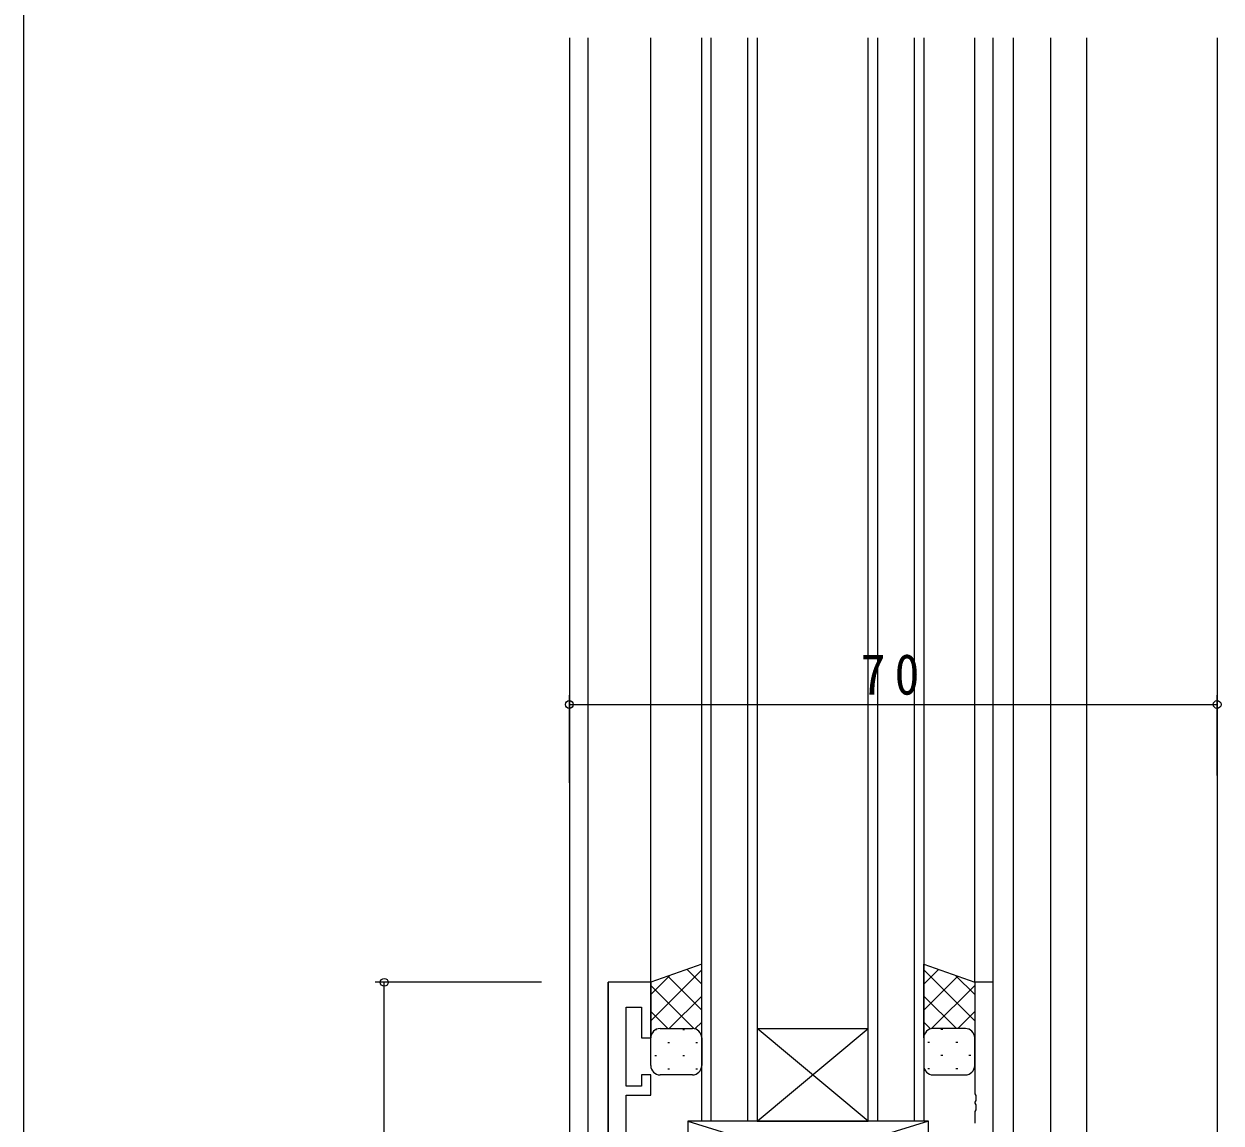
# Model space of a CAD drawing. Units: millimetres on the paper. Extents: x -420 to 373, y -297 to 267.
# Drawn here: x -417.7 to -288.3, y -134.6 to -15.9 of the extents above; entities that cross this region are included whole.
import ezdxf

# ---------------------------------------------------------------- set-up
doc = ezdxf.new("R2010")
doc.units = ezdxf.units.MM
for name, color, linetype, lineweight in [('0-1_YKK_ZWAK', 7, 'Continuous', 9), ('0-3_YKK_11', 7, 'Continuous', 9), ('0-4_YKK_12', 2, 'Continuous', 9), ('0-5_YKK_13', 4, 'Continuous', 9), ('0-7_YKK_D', 6, 'Continuous', 9)]:
    doc.layers.add(name, color=color, linetype=linetype, lineweight=lineweight)
doc.styles.add('ＭＳ ゴシック', font='')
doc.styles.get('ＭＳ ゴシック').set_extended_font_data('MS Gothic')

msp = doc.modelspace()

# ---------------------------------------------------------------- linework, layer by layer
at = {"layer": '0-1_YKK_ZWAK'}
msp.add_line((-417.7, -260.6), (-417.7, 264.4), dxfattribs=at)
at = {"layer": '0-3_YKK_11'}
for p, q in [((-349.963, -119.442), (-354.563, -119.442)), ((-354.563, -119.442), (-354.563, -184.442)), ((-349.963, -125.442), (-349.963, -119.442)), ((-314.963, -119.442), (-314.963, -131.484)), ((-312.963, -119.442), (-314.963, -119.442)), ((-312.963, -137.442), (-312.963, -119.442)), ((-352.633, -122.142), (-350.963, -122.142)), ((-352.633, -130.642), (-352.633, -122.142)), ((-350.963, -122.142), (-350.963, -125.442)), ((-350.963, -125.442), (-349.963, -125.442)), ((-350.963, -130.642), (-352.633, -130.642)), ((-350.963, -129.442), (-350.963, -130.642)), ((-349.963, -129.442), (-350.963, -129.442)), ((-349.963, -131.642), (-349.963, -129.442)), ((-352.633, -131.642), (-349.963, -131.642)), ((-352.633, -136.484), (-352.633, -131.642)), ((-314.963, -131.484), (-314.843, -131.667)), ((-314.843, -131.667), (-314.843, -132.217)), ((-314.843, -132.217), (-314.963, -132.401)), ((-314.963, -132.401), (-314.963, -132.484)), ((-314.963, -132.484), (-314.843, -132.667)), ((-314.843, -133.217), (-314.963, -133.401)), ((-314.843, -132.667), (-314.843, -133.217)), ((-314.963, -133.401), (-314.963, -134.642))]:
    msp.add_line(p, q, dxfattribs=at)
at = {"layer": '0-4_YKK_12'}
for p, q in [((-358.763, -17.442), (-358.763, -209.442)), ((-356.763, -17.442), (-356.763, -184.442)), ((-349.963, -119.442), (-349.963, -17.442)), ((-344.463, -134.442), (-344.463, -17.442)), ((-343.463, -17.442), (-343.463, -134.442)), ((-339.463, -134.442), (-339.463, -17.442)), ((-338.463, -17.442), (-338.463, -134.442)), ((-326.463, -134.442), (-326.463, -17.442)), ((-325.463, -17.442), (-325.463, -134.442)), ((-321.463, -134.442), (-321.463, -17.442)), ((-320.463, -17.442), (-320.463, -134.442)), ((-314.963, -119.442), (-314.963, -17.442)), ((-312.963, -119.742), (-312.963, -17.442)), ((-310.763, -161.442), (-310.763, -17.442)), ((-306.763, -17.442), (-306.763, -156.442)), ((-302.863, -17.442), (-302.863, -156.442)), ((-288.763, -17.442), (-288.763, -209.442)), ((-349.963, -119.442), (-354.563, -119.442)), ((-354.563, -184.442), (-354.563, -119.442)), ((-326.463, -134.442), (-338.463, -124.442)), ((-338.463, -134.442), (-326.463, -124.442)), ((-338.463, -124.442), (-326.463, -124.442)), ((-338.463, -134.442), (-344.463, -134.442)), ((-338.463, -134.442), (-326.463, -134.442)), ((-320.463, -134.442), (-326.463, -134.442))]:
    msp.add_line(p, q, dxfattribs=at)
at = {"layer": '0-5_YKK_13'}
for p, q in [((-344.463, -117.478), (-349.963, -119.442)), ((-344.463, -125.442), (-344.463, -117.478)), ((-320.463, -117.478), (-314.963, -119.442)), ((-320.463, -125.442), (-320.463, -117.478)), ((-344.463, -118.095), (-349.963, -123.595)), ((-347.904, -118.707), (-349.963, -120.766)), ((-348.13, -118.788), (-344.463, -122.455)), ((-346.046, -118.044), (-344.463, -119.627)), ((-318.88, -118.044), (-320.463, -119.627)), ((-320.463, -118.095), (-314.963, -123.595)), ((-316.796, -118.788), (-320.463, -122.455)), ((-317.023, -118.707), (-314.963, -120.766)), ((-349.963, -119.442), (-349.963, -125.442)), ((-349.963, -119.784), (-345.304, -124.442)), ((-314.963, -119.784), (-319.622, -124.442)), ((-314.963, -119.442), (-314.963, -125.442)), ((-344.463, -120.923), (-347.982, -124.442)), ((-320.463, -120.923), (-316.944, -124.442)), ((-349.963, -122.612), (-348.133, -124.442)), ((-314.963, -122.612), (-316.794, -124.442)), ((-344.463, -123.752), (-345.154, -124.442)), ((-320.463, -123.752), (-319.772, -124.442)), ((-349.963, -128.442), (-349.963, -125.442)), ((-349.378, -124.532), (-349.343, -124.532)), ((-348.963, -124.442), (-345.463, -124.442)), ((-346.513, -124.532), (-346.313, -124.532)), ((-344.463, -125.442), (-344.463, -128.442)), ((-320.463, -125.442), (-320.463, -128.442)), ((-315.963, -124.442), (-319.463, -124.442)), ((-318.413, -124.532), (-318.613, -124.532)), ((-315.548, -124.532), (-315.583, -124.532)), ((-314.963, -128.442), (-314.963, -125.442)), ((-348.128, -125.947), (-347.928, -125.947)), ((-345.098, -125.947), (-344.898, -125.947)), ((-319.828, -125.947), (-320.028, -125.947)), ((-316.798, -125.947), (-316.998, -125.947)), ((-349.543, -127.362), (-349.343, -127.362)), ((-346.513, -127.362), (-346.313, -127.362)), ((-318.413, -127.362), (-318.613, -127.362)), ((-315.383, -127.362), (-315.583, -127.362)), ((-348.128, -128.777), (-347.928, -128.777)), ((-345.098, -128.777), (-344.898, -128.777)), ((-319.828, -128.777), (-320.028, -128.777)), ((-316.798, -128.777), (-316.998, -128.777)), ((-345.462, -129.442), (-348.963, -129.442)), ((-319.464, -129.442), (-315.963, -129.442)), ((-319.963, -134.442), (-345.963, -142.442)), ((-345.963, -134.442), (-329.713, -139.442)), ((-345.963, -134.442), (-345.963, -142.442)), ((-319.963, -134.442), (-345.963, -134.442)), ((-320.563, -134.442), (-344.563, -134.442)), ((-319.963, -139.418), (-319.963, -134.442))]:
    msp.add_line(p, q, dxfattribs=at)
for centre, start, end in [((-348.963, -125.442), 89.99976, 179.99976), ((-345.463, -125.442), 359.99976, 89.99976), ((-319.463, -125.442), 90.00009, 180.00009), ((-315.963, -125.442), 0.00009, 90.00009), ((-348.963, -128.442), 179.99976, 269.99976), ((-345.463, -128.442), 269.99976, 359.99976), ((-319.463, -128.442), 180.00009, 270.00009), ((-315.963, -128.442), 270.00009, 0.00009)]:
    msp.add_arc(centre, 1, start, end, dxfattribs=at)
at = {"layer": '0-7_YKK_D'}
for p, q in [((-358.763, -97.899), (-358.763, -88.442)), ((-288.763, -97.122), (-288.763, -88.442)), ((-358.763, -89.442), (-288.763, -89.442)), ((-361.763, -119.442), (-379.763, -119.442)), ((-378.763, -184.442), (-378.763, -119.442))]:
    msp.add_line(p, q, dxfattribs=at)
for centre in [(-358.763, -89.442), (-288.763, -89.442), (-378.763, -119.442)]:
    msp.add_circle(centre, 0.425, dxfattribs=at)

# ---------------------------------------------------------------- texts
at = {"layer": '0-7_YKK_D', "color": 3, "insert": (-327.283, -88.442), "char_height": 4.399, "attachment_point": 7, "style": 'ＭＳ ゴシック'}
msp.add_mtext('\\T1.36;\\W0.9;70', dxfattribs=at)

doc.saveas('drawing.dxf')
